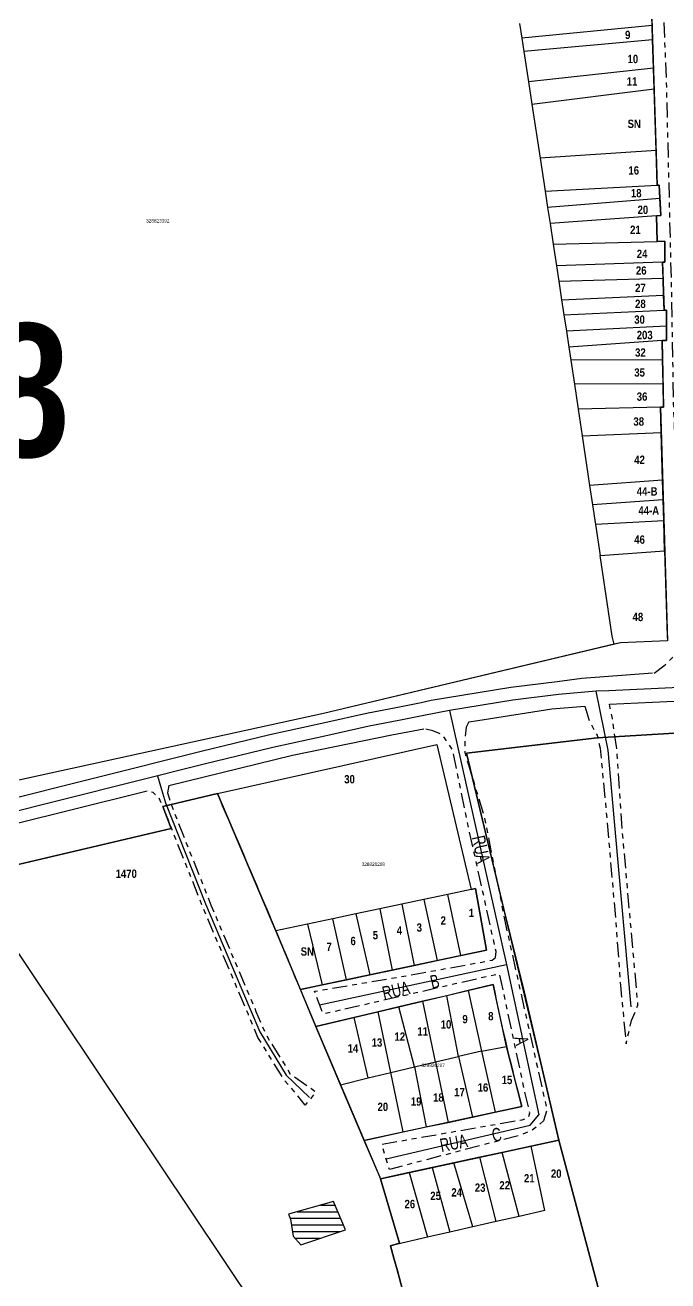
# Model space of a CAD drawing. Extents: x 205316 to 208372, y 4848714 to 4853250.
# Drawn here: x 206310.3 to 206503.2, y 4851222.2 to 4851599.2 of the extents above; entities that cross this region are included whole.
import ezdxf
from ezdxf.enums import TextEntityAlignment as Align

# ---------------------------------------------------------------- set-up
doc = ezdxf.new("R2010")
doc.units = 0
doc.header["$LTSCALE"] = 1.5
doc.header["$MEASUREMENT"] = 0
doc.linetypes.add('TRACO_25', pattern=[8, 3, -1, 1, -1, 1, -1])
for name, color, linetype in [('CD-MALHA-LOTES', 40, 'CONTINUOUS'), ('CD_TXT_QUADRA', 7, 'CONTINUOUS'), ('HD-HACH-HIDROG', 160, 'CONTINUOUS'), ('HD-LAGOS-PERENE', 170, 'CONTINUOUS'), ('LM-TXT-LSF', 7, 'CONTINUOUS'), ('RU-QUADRAS', 6, 'CONTINUOUS'), ('SV-EIXO-ROD-ESTR', 7, 'CONTINUOUS'), ('SV-EIXO-RUA-N-PAV', 6, 'CONTINUOUS'), ('SV-EST-MUNIC-PAV', 20, 'CONTINUOUS'), ('SV-RUA-NAO-PAV-S-GUIA-C-GUIA', 7, 'CONTINUOUS'), ('SV-TXT-RUA-N-PAV-S-GUIA-C-GUIA', 7, 'CONTINUOUS'), ('Th_NmrPort', 7, 'CONTINUOUS')]:
    doc.layers.add(name, color=color, linetype=linetype)
doc.styles.add('ARIAL', font='arial.ttf')
doc.styles.add('ROMANS', font='arial.ttf', dxfattribs={"height": 0.2})
doc.styles.get("Standard").update_dxf_attribs({"font": 'swisscbo.ttf'})

# ---------------------------------------------------------------- blocks, each defined once
blk = doc.blocks.new('*X9')
at = {"layer": 'HD-HACH-HIDROG', "color": 0}
for p, q in [((206391.934165, 4851242.960154), (206404.142198, 4851242.960276)), ((206399.000148, 4851244.960257), (206403.305739, 4851244.9603)), ((206389.844158, 4851240.9601), (206404.978657, 4851240.960251)), ((206390.22493, 4851238.960071), (206405.815116, 4851238.960226)), ((206390.554346, 4851236.960041), (206404.867452, 4851236.960184)), ((206391.328542, 4851234.960016), (206398.968726, 4851234.960092))]:
    blk.add_line(p, q, dxfattribs=at)

msp = doc.modelspace()

# ---------------------------------------------------------------- linework, layer by layer
at = {"layer": 'CD-MALHA-LOTES', "linetype": 'Continuous'}
for p, q in [((206498.5, 4851599.13), (206498.33, 4851604.4)), ((206458.7, 4851599.65), (206459.37, 4851595.29)), ((206498.5, 4851599.13), (206459.37, 4851595.29)), ((206498.63, 4851594.81), (206498.5, 4851599.13)), ((206459.37, 4851595.29), (206459.98, 4851591.26)), ((206498.63, 4851594.81), (206459.98, 4851591.26)), ((206498.9, 4851586.32), (206498.63, 4851594.81)), ((206459.98, 4851591.26), (206461.37, 4851582.18)), ((206498.9, 4851586.32), (206461.37, 4851582.18)), ((206499.1, 4851580.09), (206498.9, 4851586.32)), ((206461.37, 4851582.18), (206462.4, 4851575.47)), ((206462.4, 4851575.47), (206499.1, 4851580.09)), ((206499.69, 4851561.58), (206499.1, 4851580.09)), ((206462.4, 4851575.47), (206464.88, 4851559.25)), ((206499.69, 4851561.58), (206464.88, 4851559.25)), ((206464.88, 4851559.25), (206466.39, 4851549.36)), ((206500.02, 4851551.16), (206499.69, 4851561.58)), ((206466.39, 4851549.36), (206500.02, 4851551.16)), ((206500.59, 4851551.19), (206500.02, 4851551.16)), ((206500.82, 4851547.17), (206500.59, 4851551.19)), ((206466.39, 4851549.36), (206467.14, 4851544.44)), ((206500.82, 4851547.17), (206467.14, 4851544.44)), ((206501.12, 4851542.08), (206500.82, 4851547.17)), ((206467.14, 4851544.44), (206467.87, 4851539.66)), ((206499.85, 4851541.99), (206467.87, 4851539.66)), ((206467.87, 4851539.66), (206468.82, 4851533.44)), ((206499.85, 4851541.99), (206501.12, 4851542.08)), ((206499.98, 4851534.24), (206499.85, 4851541.99)), ((206468.82, 4851533.44), (206499.98, 4851534.24)), ((206468.82, 4851533.44), (206469.82, 4851526.9)), ((206502.27, 4851534.3), (206499.98, 4851534.24)), ((206502.32, 4851528.03), (206502.27, 4851534.3)), ((206501.64, 4851528.01), (206469.82, 4851526.9)), ((206469.82, 4851526.9), (206470.52, 4851522.29)), ((206501.64, 4851528.01), (206502.32, 4851528.03)), ((206501.8, 4851523.24), (206501.64, 4851528.01)), ((206470.52, 4851522.29), (206501.8, 4851523.24)), ((206470.52, 4851522.29), (206471.35, 4851516.73)), ((206501.96, 4851518.14), (206501.8, 4851523.24)), ((206471.35, 4851516.73), (206501.96, 4851518.14)), ((206502.11, 4851513.65), (206501.96, 4851518.14)), ((206471.35, 4851516.73), (206472.02, 4851512.27)), ((206472.02, 4851512.27), (206502.11, 4851513.65)), ((206502.79, 4851513.6), (206502.11, 4851513.65)), ((206502.81, 4851508.78), (206502.79, 4851513.6)), ((206472.02, 4851512.27), (206472.78, 4851507.27)), ((206502.81, 4851508.78), (206472.78, 4851507.27)), ((206472.78, 4851507.27), (206473.49, 4851502.56)), ((206502.83, 4851504.47), (206502.81, 4851508.78)), ((206501.51, 4851504.47), (206473.49, 4851502.56)), ((206473.49, 4851502.56), (206474.08, 4851498.62)), ((206501.64, 4851498.71), (206501.51, 4851504.47)), ((206501.51, 4851504.47), (206502.83, 4851504.47)), ((206501.64, 4851498.71), (206474.08, 4851498.62)), ((206474.08, 4851498.62), (206475.16, 4851491.44)), ((206501.8, 4851491.53), (206501.64, 4851498.71)), ((206501.8, 4851491.53), (206475.16, 4851491.44)), ((206475.16, 4851491.44), (206476.3, 4851483.89)), ((206501.95, 4851484.51), (206501.8, 4851491.53)), ((206501.04, 4851484.49), (206476.3, 4851483.89)), ((206476.3, 4851483.89), (206477.5, 4851475.87)), ((206501.04, 4851484.49), (206501.95, 4851484.51)), ((206501.26, 4851476.88), (206501.04, 4851484.49)), ((206477.5, 4851475.87), (206501.26, 4851476.88)), ((206477.5, 4851475.87), (206479.74, 4851460.97)), ((206501.66, 4851462.63), (206501.26, 4851476.88)), ((206501.66, 4851462.63), (206479.74, 4851460.97)), ((206479.74, 4851460.97), (206480.61, 4851455.18)), ((206501.83, 4851456.66), (206501.66, 4851462.63)), ((206501.83, 4851456.66), (206480.61, 4851455.18)), ((206502.01, 4851450.33), (206501.83, 4851456.66)), ((206480.61, 4851455.18), (206481.5, 4851449.31)), ((206502.01, 4851450.33), (206481.5, 4851449.31)), ((206481.5, 4851449.31), (206482.9, 4851439.99)), ((206502.26, 4851441.35), (206502.01, 4851450.33)), ((206482.9, 4851439.99), (206502.26, 4851441.35)), ((206486.55, 4851415.71), (206482.9, 4851439.99)), ((206502.26, 4851441.35), (206502.99, 4851415.71)), ((206487.11, 4851413.34), (206486.55, 4851415.71)), ((206502.99, 4851415.71), (206503.08, 4851414.39)), ((206487.11, 4851413.34), (206399.89, 4851392.52)), ((206488.97, 4851413.77), (206487.11, 4851413.34)), ((206503.08, 4851414.39), (206488.97, 4851413.77)), ((206399.89, 4851392.52), (206314.8, 4851373.88)), ((206314.8, 4851373.88), (206229.72, 4851355.25)), ((206385.62, 4851327.28), (206368.02, 4851368.52)), ((206292.82, 4851343.6), (206455.47, 4851100.55)), ((206430.01, 4851336.68), (206423.38, 4851335.28)), ((206437.18, 4851338.2), (206430.01, 4851336.68)), ((206430.01, 4851336.68), (206433.96, 4851318.38)), ((206441.09, 4851319.86), (206437.18, 4851338.2)), ((206409.54, 4851332.35), (206402.63, 4851330.9)), ((206416.78, 4851333.88), (206409.54, 4851332.35)), ((206409.54, 4851332.35), (206413.77, 4851314.07)), ((206423.38, 4851335.28), (206416.78, 4851333.88)), ((206416.78, 4851333.88), (206420.47, 4851315.49)), ((206423.38, 4851335.28), (206427.08, 4851316.88)), ((206395.1, 4851329.29), (206385.62, 4851327.28)), ((206402.63, 4851330.9), (206395.1, 4851329.29)), ((206395.1, 4851329.29), (206399.5, 4851311.06)), ((206406.75, 4851312.6), (206402.63, 4851330.9)), ((206392.95, 4851309.68), (206385.62, 4851327.28)), ((206427.08, 4851316.88), (206433.96, 4851318.38)), ((206433.96, 4851318.38), (206441.09, 4851319.86)), ((206406.75, 4851312.6), (206413.77, 4851314.07)), ((206413.77, 4851314.07), (206420.47, 4851315.49)), ((206420.47, 4851315.49), (206427.08, 4851316.88)), ((206392.95, 4851309.68), (206399.5, 4851311.06)), ((206397.57, 4851298.51), (206392.95, 4851309.68)), ((206399.5, 4851311.06), (206406.75, 4851312.6)), ((206429.73, 4851306.12), (206424.61, 4851304.91)), ((206436.86, 4851307.78), (206429.73, 4851306.12)), ((206433.5, 4851287.96), (206429.73, 4851306.12)), ((206443.26, 4851309.36), (206436.86, 4851307.78)), ((206440.4, 4851289.54), (206436.86, 4851307.78)), ((206443.26, 4851309.36), (206447.25, 4851291.14)), ((206416.26, 4851302.94), (206409.08, 4851301.21)), ((206422.52, 4851304.42), (206416.26, 4851302.94)), ((206420.13, 4851284.7), (206416.26, 4851302.94)), ((206424.61, 4851304.91), (206422.52, 4851304.42)), ((206427.19, 4851286.44), (206422.52, 4851304.42)), ((206409.08, 4851301.21), (206397.57, 4851298.51)), ((206404.99, 4851281.04), (206397.57, 4851298.51)), ((206413.26, 4851283.14), (206409.08, 4851301.21)), ((206447.25, 4851291.14), (206440.4, 4851289.54)), ((206447.25, 4851291.14), (206454.83, 4851292.59)), ((206447.25, 4851291.14), (206451.41, 4851272.87)), ((206427.19, 4851286.44), (206433.5, 4851287.96)), ((206433.5, 4851287.96), (206440.4, 4851289.54)), ((206433.5, 4851287.96), (206437.3, 4851269.78)), ((206440.4, 4851289.54), (206444.57, 4851271.38)), ((206404.99, 4851281.04), (206413.26, 4851283.14)), ((206413.26, 4851283.14), (206420.13, 4851284.7)), ((206420.13, 4851284.7), (206427.19, 4851286.44)), ((206423.77, 4851266.9), (206420.13, 4851284.7)), ((206427.19, 4851286.44), (206430.64, 4851268.41)), ((206412.13, 4851264.34), (206404.99, 4851281.04)), ((206444.57, 4851271.38), (206451.41, 4851272.87)), ((206423.77, 4851266.9), (206430.64, 4851268.41)), ((206430.64, 4851268.41), (206437.3, 4851269.78)), ((206437.3, 4851269.78), (206444.57, 4851271.38)), ((206412.13, 4851264.34), (206423.77, 4851266.9)), ((206470.46, 4851264.41), (206462.17, 4851262.62)), ((206453.46, 4851260.73), (206446.79, 4851259.3)), ((206462.17, 4851262.62), (206453.46, 4851260.73)), ((206458.59, 4851241.54), (206453.46, 4851260.73)), ((206466.31, 4851243.3), (206462.17, 4851262.62)), ((206438.98, 4851257.61), (206432.5, 4851256.21)), ((206446.79, 4851259.3), (206438.98, 4851257.61)), ((206444.65, 4851238.36), (206438.98, 4851257.61)), ((206451.71, 4851239.97), (206446.79, 4851259.3)), ((206425.6, 4851254.72), (206416.99, 4851252.86)), ((206432.5, 4851256.21), (206425.6, 4851254.72)), ((206425.6, 4851254.72), (206431.06, 4851235.27)), ((206432.5, 4851256.21), (206437.8, 4851236.8)), ((206466.31, 4851243.3), (206458.59, 4851241.54)), ((206444.65, 4851238.36), (206437.8, 4851236.8)), ((206451.71, 4851239.97), (206444.65, 4851238.36)), ((206458.59, 4851241.54), (206451.71, 4851239.97)), ((206437.8, 4851236.8), (206431.06, 4851235.27))]:
    msp.add_line(p, q, dxfattribs=at)
at = {"layer": 'CD-MALHA-LOTES', "linetype": 'Continuous', "flags": 128}
for points in [[(206959.98, 4851416), (206864.89, 4851411.45), (206827.26, 4851405.29), (206807.14, 4851403.02), (206777.33, 4851401.07), (206696.55, 4851393.94), (206652.43, 4851391.99), (206625.98, 4851392.16), (206599.52, 4851392.32), (206482.01, 4851385.18), (206442.76, 4851380.65), (206454.02, 4851333.68), (206460.11, 4851309), (206470.46, 4851264.41)], [(206368.02, 4851368.52), (206351.7, 4851364.59), (206354.16, 4851358.04), (206292.82, 4851343.6)], [(206445.48, 4851339.96), (206444.24, 4851339.7), (206437.18, 4851338.2)], [(206441.09, 4851319.86), (206448.79, 4851321.46), (206445.48, 4851339.96)], [(206454.83, 4851292.59), (206450.81, 4851311.12), (206443.26, 4851309.36)], [(206451.41, 4851272.87), (206459.44, 4851274.58), (206454.83, 4851292.59)], [(206416.99, 4851252.86), (206416.87, 4851253.25), (206412.13, 4851264.34)], [(206470.46, 4851264.41), (206539.87, 4851004.14)], [(206431.06, 4851235.27), (206420.01, 4851232.75), (206455.47, 4851100.55)]]:
    msp.add_lwpolyline(points, dxfattribs=at)
at = {"layer": 'HD-LAGOS-PERENE', "flags": 128}
msp.add_lwpolyline([(206402.85, 4851246.05), (206389.39, 4851242.24), (206389.94, 4851240.69), (206390.78, 4851235.59), (206393.07, 4851232.96), (206406.43, 4851237.49)], close=True, dxfattribs=at)
at = {"layer": 'RU-QUADRAS', "linetype": 'Continuous'}
for points in [[(206498.33, 4851604.4), (206500.02, 4851551.16), (206500.59, 4851551.19), (206501.12, 4851542.08), (206499.85, 4851541.98), (206499.98, 4851534.23), (206502.27, 4851534.3), (206502.32, 4851528.03), (206501.64, 4851528.02), (206502.11, 4851513.65), (206502.79, 4851513.6), (206502.83, 4851504.47), (206501.51, 4851504.47), (206501.95, 4851484.51), (206501.04, 4851484.53), (206503.08, 4851414.39), (206488.97, 4851413.77), (206399.89, 4851392.52), (206229.72, 4851355.25)], [(206539.87, 4851004.14), (206470.46, 4851264.41), (206465.28, 4851286.7), (206442.76, 4851380.65), (206482.01, 4851385.18), (206599.52, 4851392.32), (206652.43, 4851391.99), (206696.55, 4851393.94), (206777.33, 4851401.07), (206807.14, 4851403.02), (206827.26, 4851405.29), (206864.89, 4851411.45), (206959.98, 4851416), (206955.66, 4851403.99), (206832.45, 4851087.59)]]:
    msp.add_lwpolyline(points, dxfattribs=at)
for points in [[(206368.02, 4851368.52), (206433.84, 4851383.23), (206444.24, 4851339.7), (206445.48, 4851339.96), (206448.79, 4851321.46), (206392.95, 4851309.68, 0.00437)], [(206397.57, 4851298.51), (206450.81, 4851311.12, 0.018479), (206459.44, 4851274.58), (206412.13, 4851264.34)], [(206416.99, 4851252.86), (206470.46, 4851264.41), (206539.87, 4851004.14), (206484.28, 4850991.31, 0.002101), (206420.01, 4851232.75), (206422.71, 4851233.47)]]:
    msp.add_lwpolyline(points, format="xyb", close=True, dxfattribs=at)
msp.add_lwpolyline([(205967.03, 4851102.65, 0.001262), (205867.86, 4851254.49), (206005.7, 4851284.69), (206014.78, 4851285.34), (206020.62, 4851276.91), (206149.05, 4851306.83), (206292.82, 4851343.6), (206354.16, 4851358.04), (206351.7, 4851364.59), (206368.02, 4851368.52), (206385.62, 4851327.28), (206397.73, 4851298.03), (206416.99, 4851252.86), (206422.71, 4851233.47), (206420.01, 4851232.75, -0.002101), (206484.28, 4850991.31)], format="xyb", dxfattribs=at)
at = {"layer": 'SV-EIXO-ROD-ESTR', "flags": 128}
for points in [[(206803.82, 4851415.69), (206791.62, 4851414.49), (206774.91, 4851412.63), (206758.77, 4851411.37), (206713.82, 4851408.13), (206650.13, 4851406.24), (206592.16, 4851403.58), (206544.92, 4851401.81), (206504.47, 4851400.22), (206485.55, 4851399.31), (206481.75, 4851399.24), (206470.44, 4851398.23), (206456.68, 4851396.53), (206437.69, 4851393.42), (206429.99, 4851391.92), (206422.96, 4851390.52), (206413.56, 4851388.77), (206401.16, 4851385.94), (206384.63, 4851382.36), (206364.06, 4851377.31), (206301.43, 4851361.63)], [(206492.23, 4851304.47), (206487.55, 4851356.68), (206485.29, 4851381.55), (206481.75, 4851399.24)], [(206350.06, 4851373.81), (206351.23, 4851369.68), (206352.47, 4851365.67), (206364.49, 4851335.41), (206377.89, 4851303.74), (206380.73, 4851297), (206388.64, 4851283.98), (206395.67, 4851277.27)]]:
    msp.add_lwpolyline(points, dxfattribs=at)
at = {"layer": 'SV-EIXO-RUA-N-PAV', "flags": 128}
for points in [[(206437.69, 4851393.42), (206454.66, 4851317.58), (206454.76, 4851317.12), (206464.5, 4851272.04)], [(206398.69, 4851305.09), (206454.76, 4851317.12)], [(206418.68, 4851258.85), (206461.86, 4851268.91), (206464.5, 4851272.04)]]:
    msp.add_lwpolyline(points, dxfattribs=at)
at = {"layer": 'SV-EST-MUNIC-PAV', "flags": 128}
for points in [[(206485.74, 4851395.3), (206511.49, 4851396.54), (206592.33, 4851399.58), (206650.28, 4851402.24), (206714.02, 4851404.13), (206759.07, 4851407.38), (206775.32, 4851408.64), (206792.86, 4851410.94), (206799.87, 4851411.85), (206833.83, 4851415.69)], [(206498.66, 4851404.6), (206484.11, 4851403.51), (206477.41, 4851403.03), (206469.96, 4851402.08), (206456.13, 4851400.38), (206432.2, 4851396.46), (206429.15, 4851395.72), (206422.22, 4851394.34), (206412.77, 4851392.57), (206400.31, 4851389.74), (206383.76, 4851386.14), (206363.13, 4851381.08), (206300.47, 4851365.39), (206247.55, 4851351.69), (206238.17, 4851349.68), (206233.99, 4851349.54), (206231.31, 4851350.45)], [(206443.46, 4851390.07), (206446.18, 4851390.43), (206468.39, 4851393.96), (206478.26, 4851394.73)], [(206353.48, 4851370.87), (206390.59, 4851379.97), (206420.43, 4851386.17), (206430.02, 4851387.91)], [(206100.24, 4851304.81), (206101.12, 4851307.08), (206103.22, 4851307.83), (206164.34, 4851322.95), (206225.27, 4851338.77), (206270.82, 4851349.54), (206306.33, 4851359.2), (206344.55, 4851368.67), (206346.99, 4851369.27)]]:
    msp.add_lwpolyline(points, dxfattribs=at)
at = {"layer": 'SV-RUA-NAO-PAV-S-GUIA-C-GUIA', "linetype": 'TRACO_25', "flags": 128}
for points in [[(206404.35, 4851633.96), (206402.41, 4851634.03), (206397.28, 4851634.27), (206391.46, 4851634.48), (206385.94, 4851634.5), (206380.89, 4851634.34), (206375.17, 4851634.15), (206369.77, 4851634.19), (206364.02, 4851634.16), (206358.27, 4851634.45), (206353.77, 4851636.66), (206349.93, 4851640.52), (206348.38, 4851646.08), (206347.15, 4851651.82), (206347.15, 4851656.81), (206347.01, 4851662.47), (206346.59, 4851684.74), (206346.65, 4851688.84), (206348.49, 4851691), (206350.92, 4851691.13), (206378.02, 4851683.5), (206402.03, 4851674.97), (206408.7, 4851672.2), (206421.56, 4851668.6), (206434.87, 4851664.1), (206440.68, 4851662.37), (206445.97, 4851661.29), (206450.04, 4851660.82), (206455.4, 4851658.97), (206463.8, 4851656.22), (206470, 4851654.41), (206474.31, 4851651.94), (206476.34, 4851649.64), (206480.08, 4851642.55), (206482.07, 4851638.83), (206484.75, 4851631.55), (206487.32, 4851627.81), (206490.98, 4851619.18), (206500.28, 4851607.39), (206501.7, 4851604.18), (206502.01, 4851600.15), (206502.72, 4851582.31), (206503.43, 4851553.47), (206504.29, 4851518.55), (206504.86, 4851485.46), (206505.73, 4851463.16), (206505.98, 4851456.69), (206507.27, 4851419.99), (206506.83, 4851415.7)], [(206499.07, 4851404.6), (206502.38, 4851407.14), (206505.35, 4851410.1), (206506.72, 4851414.64), (206506.83, 4851415.7)], [(206478.33, 4851394.73), (206479.7, 4851390.27), (206481.97, 4851386.04), (206482.91, 4851382.07), (206484.93, 4851360.81), (206487.58, 4851329.93), (206489.01, 4851310.9), (206490.68, 4851293.38), (206492.29, 4851300.33), (206494.25, 4851304.99), (206489.57, 4851357.17), (206487.86, 4851382.05), (206486.6, 4851391.05), (206485.9, 4851394.11), (206485.74, 4851395.3)], [(206443.46, 4851390.07), (206442.7, 4851388.42), (206442.32, 4851384.67), (206442.29, 4851380.85), (206443.48, 4851376.82), (206448.19, 4851361.18), (206454.71, 4851328.24), (206462.97, 4851291.19), (206466.93, 4851273.61), (206465.95, 4851270.19), (206462.31, 4851267.22), (206458.51, 4851265.81), (206419.64, 4851255.64), (206417.36, 4851263.22), (206459.5, 4851270.58), (206461.47, 4851271.28), (206461.8, 4851272.65), (206460.51, 4851278.03), (206452.75, 4851314.35), (206451.08, 4851314), (206399.76, 4851302.27), (206397.15, 4851309.13), (206425.83, 4851313.99), (206450.54, 4851318.48), (206451.49, 4851319.23), (206451.67, 4851321.03), (206442.39, 4851363), (206438.69, 4851381.59), (206437.07, 4851383.94), (206435.55, 4851386.2), (206432.73, 4851387.28), (206430.02, 4851387.91)], [(206353.48, 4851370.87), (206353.07, 4851368.67), (206354.21, 4851364.97), (206366.21, 4851334.76), (206379.61, 4851303.09), (206382.42, 4851296.43), (206389.94, 4851284.26), (206397.6, 4851278.93), (206394.42, 4851274.97), (206390.31, 4851280.01), (206388.09, 4851282.51), (206380.2, 4851295.29), (206377.32, 4851302.12), (206363.91, 4851333.81), (206351.86, 4851364.14), (206350.57, 4851367.13), (206348.72, 4851368.76), (206346.99, 4851369.27)]]:
    msp.add_lwpolyline(points, dxfattribs=at)

# ---------------------------------------------------------------- block references
at = {"layer": 'HD-LAGOS-PERENE'}
msp.add_blockref('*X9', (0, 0), dxfattribs=at)

# ---------------------------------------------------------------- texts
at = {"layer": 'CD_TXT_QUADRA', "color": 7, "linetype": 'Continuous', "style": 'ROMANS'}
for s, p in [('328823392', (206350.15, 4851540.44)), ('328826208', (206414.82, 4851347.29)), ('328826207', (206432.79, 4851286.9))]:
    msp.add_text(s, height=1, dxfattribs=at).set_placement(p, align=Align.MIDDLE)
at = {"layer": 'LM-TXT-LSF'}
msp.add_text('48', height=40, dxfattribs=at).set_placement((206272.67, 4851469.56))
at = {"layer": 'SV-TXT-RUA-N-PAV-S-GUIA-C-GUIA', "style": 'ARIAL', "width": 0.7}
for s, rotation, p in [('RUA                                                 A', 282, (206444.33, 4851355.37)), ('RUA      B', 13, (206418.05, 4851306.51)), ('RUA       C', 11, (206435.27, 4851260.83))]:
    msp.add_text(s, height=4, rotation=rotation, dxfattribs=at).set_placement(p)
at = {"layer": 'Th_NmrPort', "color": 1}
for s, p in [('9', (206490.39, 4851596.28)), ('10', (206491.14, 4851589.04)), ('11', (206490.89, 4851582.3)), ('SN', (206491.14, 4851569.57)), ('16', (206491.39, 4851555.58)), ('18', (206492.14, 4851548.75)), ('20', (206494.14, 4851543.76)), ('21', (206491.89, 4851537.76)), ('24', (206493.89, 4851530.52)), ('26', (206493.64, 4851525.53)), ('27', (206493.39, 4851520.29)), ('28', (206493.39, 4851515.54)), ('30', (206493.14, 4851510.8)), ('203', (206493.89, 4851506.16)), ('32', (206493.39, 4851500.92)), ('35', (206493.14, 4851494.92)), ('36', (206493.89, 4851487.68)), ('38', (206492.89, 4851480.19)), ('42', (206493.14, 4851468.71)), ('44-B', (206493.89, 4851459.22)), ('44-A', (206494.39, 4851453.48)), ('46', (206493.14, 4851444.74)), ('48', (206492.64, 4851421.52)), ('30', (206406.1, 4851372.8)), ('1470', (206337.5, 4851344.43)), ('1', (206443.47, 4851332.66)), ('4', (206421.85, 4851327.39)), ('3', (206427.83, 4851328.27)), ('2', (206435.03, 4851330.38)), ('6', (206407.97, 4851324.23)), ('5', (206414.65, 4851325.99)), ('SN', (206393.03, 4851321.07)), ('7', (206400.76, 4851322.48)), ('9', (206441.57, 4851300.77)), ('8', (206449.3, 4851301.65)), ('11', (206428.04, 4851297.09)), ('10', (206435.06, 4851299.19)), ('13', (206414.33, 4851293.75)), ('12', (206421.18, 4851295.51)), ('14', (206407.12, 4851291.99)), ('15', (206453.34, 4851282.51)), ('17', (206439.11, 4851278.82)), ('16', (206446.14, 4851280.23)), ('20', (206416.09, 4851274.44)), ('19', (206426.1, 4851276.02)), ('18', (206432.78, 4851277.24)), ('21', (206460.04, 4851252.98)), ('20', (206468.13, 4851254.38)), ('24', (206438.25, 4851248.76)), ('23', (206445.28, 4851250.17)), ('22', (206452.66, 4851250.87)), ('26', (206424.19, 4851245.25)), ('25', (206431.93, 4851247.71))]:
    msp.add_text(s, height=2.5, dxfattribs=at).set_placement(p, align=Align.MIDDLE_LEFT)

doc.saveas('drawing.dxf')
